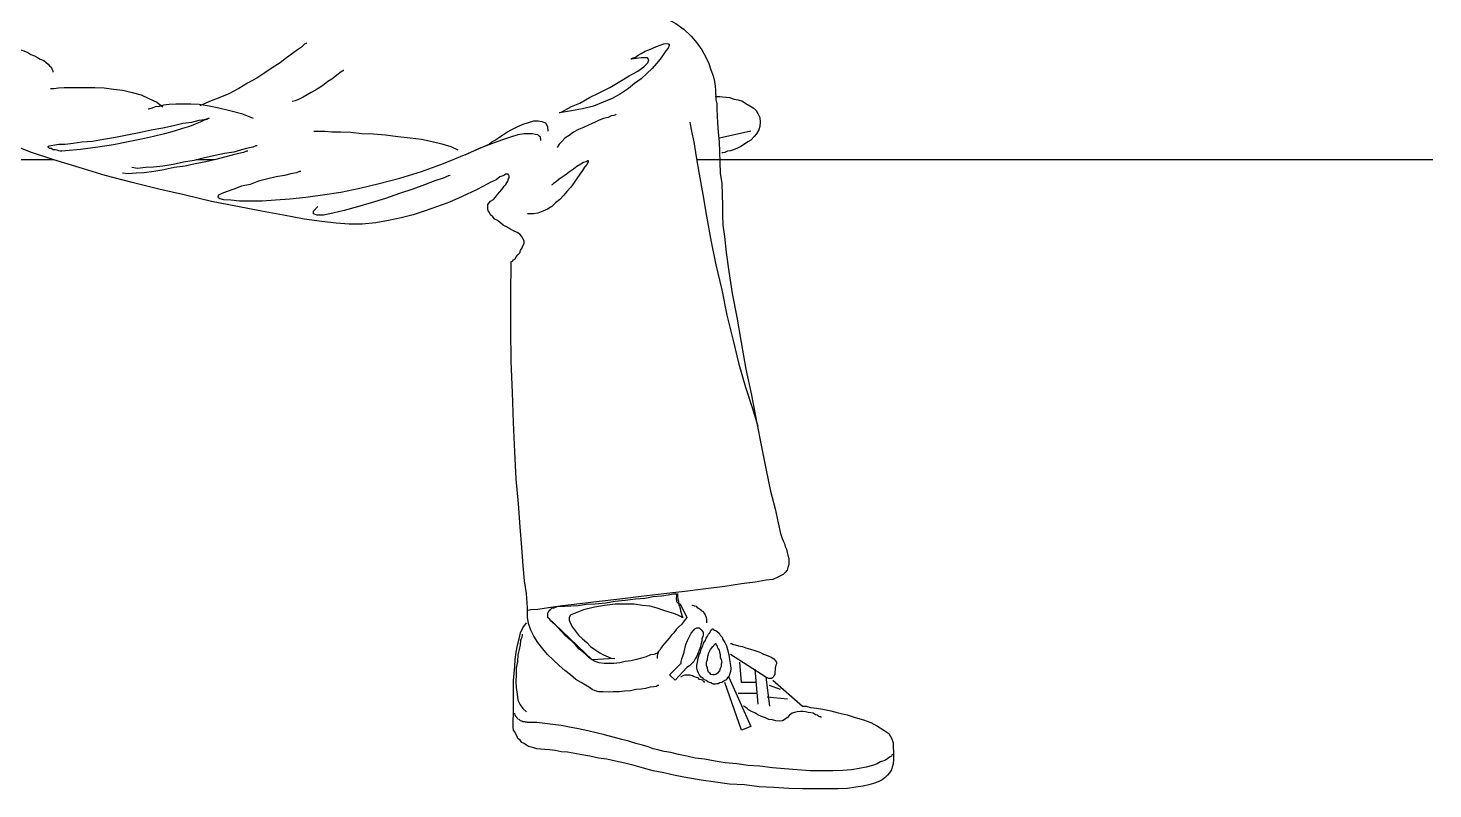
# Model space of a CAD drawing. Extents: x -114 to 77, y -124 to 12.
# Drawn here: x -34.1 to 77.5, y -124.4 to -64 of the extents above; entities that cross this region are included whole.
import ezdxf

# ---------------------------------------------------------------- set-up
doc = ezdxf.new("R2010")
doc.units = 0
doc.layers.get('0').update_dxf_attribs({"linetype": 'CONTINUOUS'})
doc.layers.add('7', color=7, linetype='CONTINUOUS')

msp = doc.modelspace()

# ---------------------------------------------------------------- linework, layer by layer
for points in [[(-32.08, -74.44), (-113.75, -74.44)], [(-19.33, -74.44), (-20.76, -74.44)], [(77.49, -74.44), (18.99, -74.44)]]:
    msp.add_lwpolyline(points)
at = {"layer": '7', "linetype": 'CONTINUOUS'}
for points in [[(15.69, -62.79), (16.56, -63.18), (17.34, -63.6), (18, -64.09), (18.56, -64.61), (19.02, -65.14), (19.41, -65.7), (19.72, -66.27), (19.97, -66.79), (20.14, -67.28), (20.32, -67.77), (20.42, -68.2), (20.46, -68.58), (20.49, -68.9), (20.49, -69.18), (20.53, -69.28), (20.49, -69.39)], [(-35.22, -65.39), (-35.01, -65.53), (-34.69, -65.7), (-34.45, -65.77), (-34.13, -65.91), (-33.89, -66.05), (-33.6, -66.16), (-33.36, -66.3), (-33.15, -66.44), (-32.87, -66.55), (-32.69, -66.69), (-32.52, -66.83), (-32.41, -66.97), (-32.27, -67.07), (-32.24, -67.21), (-32.16, -67.35), (-32.16, -67.46)], [(-11.98, -65.14), (-12.02, -65.18), (-12.15, -65.25), (-12.4, -65.49), (-12.72, -65.7), (-13.1, -65.98), (-13.59, -66.34), (-14.09, -66.72), (-14.72, -67.11), (-15.31, -67.53), (-15.95, -67.95), (-16.68, -68.34), (-17.38, -68.76), (-18.16, -69.18), (-18.89, -69.49), (-19.7, -69.81), (-20.47, -70.13)], [(13.79, -66.44), (13.82, -66.37), (13.97, -66.34), (14.14, -66.27), (14.35, -66.12), (14.6, -65.98), (14.91, -65.81), (15.19, -65.7), (15.51, -65.56), (15.82, -65.42), (16.11, -65.32), (16.39, -65.21), (16.56, -65.18), (16.74, -65.21), (16.81, -65.25), (16.81, -65.35), (16.74, -65.56), (16.56, -65.77), (16.35, -66.09), (16.11, -66.44), (15.82, -66.79), (15.47, -67.18), (15.05, -67.56), (14.6, -67.99), (14.07, -68.37), (13.58, -68.76), (12.95, -69.18), (12.28, -69.56), (11.58, -69.85), (10.81, -70.16), (9.93, -70.37), (9.05, -70.55), (8.1, -70.69), (8.24, -70.65), (8.52, -70.48), (9.05, -70.2), (9.72, -69.92), (10.49, -69.49), (11.26, -69.11), (12.1, -68.69), (12.91, -68.2), (13.65, -67.77), (14.32, -67.39), (14.81, -67.04), (15.12, -66.72), (15.19, -66.48), (15.09, -66.34), (14.6, -66.34), (13.79, -66.44)], [(-9.07, -67.28), (-9.07, -67.35), (-9.17, -67.39), (-9.35, -67.53), (-9.49, -67.63), (-9.73, -67.81), (-9.98, -68.02), (-10.29, -68.2), (-10.58, -68.44), (-10.93, -68.69), (-11.28, -68.9), (-11.63, -69.07), (-11.94, -69.28), (-12.26, -69.46), (-12.58, -69.6), (-12.89, -69.74), (-13.14, -69.81)], [(-32.34, -68.76), (-32.27, -68.76), (-32.06, -68.76), (-31.71, -68.72), (-31.25, -68.69), (-30.76, -68.69), (-30.13, -68.69), (-29.5, -68.69), (-28.8, -68.69), (-28.06, -68.72), (-27.32, -68.83), (-26.58, -68.9), (-25.85, -69.07), (-25.14, -69.28), (-24.51, -69.56), (-23.88, -69.85), (-23.42, -70.23)], [(-24.58, -70.37), (-24.55, -70.37), (-24.41, -70.34), (-24.23, -70.3), (-23.99, -70.2), (-23.67, -70.16), (-23.32, -70.06), (-22.9, -70.02), (-22.37, -69.99), (-21.81, -69.99), (-21.18, -69.99), (-20.51, -70.02), (-19.74, -70.13), (-18.96, -70.3), (-18.09, -70.51), (-17.17, -70.76), (-16.23, -71.11)], [(20.49, -69.39), (20.6, -69.39), (20.67, -69.39), (20.85, -69.39), (21.06, -69.43), (21.34, -69.46), (21.62, -69.49), (21.97, -69.6), (22.29, -69.67), (22.64, -69.78), (22.92, -69.95), (23.23, -70.13), (23.48, -70.3), (23.73, -70.51), (23.86, -70.76), (24.01, -71.08), (24.04, -71.43)], [(20.49, -69.39), (20.53, -69.43), (20.53, -69.64), (20.6, -69.99), (20.6, -70.41), (20.64, -70.93), (20.67, -71.53), (20.7, -72.23), (20.78, -73.01), (20.81, -73.81), (20.85, -74.62), (20.88, -75.5), (20.99, -76.31), (21.02, -77.18), (21.06, -78.06), (21.06, -78.83), (21.09, -79.61)], [(-19.74, -71.11), (-19.77, -71.15), (-19.91, -71.22), (-20.12, -71.29), (-20.44, -71.43), (-20.83, -71.6), (-21.28, -71.78), (-21.84, -71.95), (-22.51, -72.16), (-23.28, -72.37), (-24.16, -72.59), (-25.11, -72.8), (-26.16, -73.01), (-27.32, -73.25), (-28.58, -73.43), (-29.95, -73.6), (-31.43, -73.74), (-31.5, -73.74), (-31.57, -73.74), (-31.67, -73.71), (-31.81, -73.67), (-31.95, -73.64), (-32.13, -73.64), (-32.27, -73.53), (-32.41, -73.53), (-32.48, -73.46), (-32.52, -73.43), (-32.52, -73.36), (-32.45, -73.32), (-32.27, -73.29), (-31.99, -73.25), (-31.67, -73.18), (-31.18, -73.18), (-30.52, -73.11), (-29.85, -73.01), (-29.01, -72.94), (-28.13, -72.8), (-27.18, -72.62), (-26.23, -72.44), (-25.28, -72.27), (-24.34, -72.06), (-23.42, -71.88), (-22.55, -71.71), (-21.81, -71.53), (-21.11, -71.43), (-20.51, -71.29), (-20.09, -71.22), (-19.81, -71.15), (-19.74, -71.11)], [(2.52, -73.18), (2.55, -73.15), (2.73, -73.01), (2.94, -72.9), (3.26, -72.69), (3.61, -72.44), (3.92, -72.23), (4.38, -71.99), (4.8, -71.78), (5.22, -71.6), (5.64, -71.46), (6.07, -71.32), (6.42, -71.32), (6.7, -71.39), (6.98, -71.5), (7.15, -71.78), (7.19, -72.16)], [(12.6, -70.79), (12.56, -70.86), (12.42, -70.9), (12.21, -70.93), (11.96, -71.08), (11.61, -71.15), (11.26, -71.29), (10.88, -71.46), (10.45, -71.64), (10, -71.85), (9.61, -72.02), (9.22, -72.23), (8.87, -72.51), (8.52, -72.72), (8.28, -72.97), (8.07, -73.18), (7.93, -73.46)], [(18.46, -71.43), (18.49, -71.6), (18.6, -72.16), (18.77, -73.01), (18.95, -74.2), (19.2, -75.57), (19.48, -77.18), (19.79, -78.9), (20.14, -80.8), (20.53, -82.77), (20.99, -84.77), (21.41, -86.77), (21.9, -88.77), (22.36, -90.67), (22.88, -92.49), (23.41, -94.11), (23.86, -95.58)], [(24.04, -71.43), (24.01, -71.78), (23.94, -72.06), (23.76, -72.37), (23.58, -72.59), (23.3, -72.87), (23.06, -73.01), (22.81, -73.18), (22.5, -73.36), (22.25, -73.5), (21.93, -73.64), (21.69, -73.71), (21.44, -73.74), (21.23, -73.85), (21.09, -73.88), (21.02, -73.88), (20.99, -73.88)], [(-9.63, -79.47), (-10.79, -79.32), (-12.19, -79.15), (-13.81, -78.83), (-15.56, -78.52), (-17.49, -78.13), (-19.53, -77.75), (-21.6, -77.25), (-23.74, -76.76), (-25.85, -76.24), (-27.99, -75.67), (-30.06, -75.04), (-32.06, -74.44), (-33.92, -73.81), (-35.57, -73.15), (-37.12, -72.51), (-38.41, -71.85)], [(-11.42, -72.16), (-11.28, -72.16), (-11.03, -72.16), (-10.54, -72.16), (-9.98, -72.2), (-9.28, -72.2), (-8.47, -72.23), (-7.59, -72.34), (-6.68, -72.37), (-5.73, -72.44), (-4.75, -72.59), (-3.76, -72.69), (-2.85, -72.8), (-2.01, -72.97), (-1.24, -73.15), (-0.54, -73.36), (0.03, -73.64)], [(6.63, -72.9), (6.63, -72.87), (6.63, -72.8), (6.59, -72.72), (6.59, -72.62), (6.49, -72.55), (6.38, -72.44), (6.21, -72.41), (5.96, -72.37), (5.68, -72.37), (5.29, -72.37), (4.8, -72.44), (4.21, -72.62), (3.5, -72.87), (2.7, -73.15), (1.71, -73.53), (0.59, -74.06)], [(23.3, -72.16), (20.81, -72.72)], [(-15.91, -73.32), (-16.01, -73.32), (-16.26, -73.43), (-16.65, -73.5), (-17.17, -73.64), (-17.77, -73.81), (-18.51, -73.92), (-19.25, -74.09), (-20.09, -74.27), (-20.93, -74.48), (-21.77, -74.62), (-22.58, -74.8), (-23.42, -74.94), (-24.16, -75.01), (-24.79, -75.04), (-25.42, -75.11), (-25.88, -75.04)], [(-18.58, -77.57), (-18.02, -77.6), (-17.32, -77.68), (-16.47, -77.68), (-15.52, -77.68), (-14.47, -77.6), (-13.31, -77.53), (-12.05, -77.39), (-10.72, -77.22), (-9.28, -77.01), (-7.77, -76.69), (-6.22, -76.31), (-4.57, -75.88), (-2.85, -75.36), (-1.1, -74.73), (0.69, -73.99), (2.52, -73.18)], [(-16.65, -73.74), (-16.75, -73.74), (-17, -73.85), (-17.38, -73.92), (-17.91, -74.06), (-18.51, -74.23), (-19.21, -74.41), (-19.98, -74.59), (-20.83, -74.76), (-21.63, -74.94), (-22.51, -75.04), (-23.32, -75.22), (-24.13, -75.36), (-24.9, -75.46), (-25.53, -75.5), (-26.16, -75.53), (-26.62, -75.5)], [(7.5, -76.41), (7.54, -76.38), (7.68, -76.27), (7.86, -76.13), (8.07, -75.95), (8.31, -75.78), (8.63, -75.57), (8.91, -75.36), (9.22, -75.15), (9.47, -74.94), (9.79, -74.76), (10, -74.62), (10.21, -74.55), (10.35, -74.48), (10.38, -74.48), (10.38, -74.62), (10.28, -74.8)], [(-12.44, -75.36), (-12.54, -75.36), (-12.79, -75.46), (-13.24, -75.53), (-13.74, -75.67), (-14.4, -75.78), (-15.07, -75.95), (-15.8, -76.13), (-16.47, -76.38), (-17.17, -76.52), (-17.77, -76.76), (-18.3, -76.94), (-18.72, -77.11), (-19, -77.25), (-19.04, -77.39), (-18.89, -77.5), (-18.58, -77.57)], [(-0.57, -75.67), (-0.71, -75.71), (-1.13, -75.88), (-1.8, -76.1), (-2.61, -76.41), (-3.55, -76.76), (-4.61, -77.11), (-5.73, -77.5), (-6.85, -77.85), (-7.94, -78.17), (-8.99, -78.45), (-9.91, -78.66), (-10.65, -78.83), (-11.14, -78.83), (-11.45, -78.73), (-11.45, -78.52), (-11.1, -78.13)], [(3.36, -75.78), (3.08, -76.03), (2.59, -76.24), (2.06, -76.52), (1.47, -76.83), (0.76, -77.15), (0.03, -77.5), (-0.78, -77.85), (-1.66, -78.17), (-2.57, -78.48), (-3.52, -78.8), (-4.47, -79.04), (-5.48, -79.25), (-6.5, -79.43), (-7.56, -79.54), (-8.61, -79.54), (-9.63, -79.47)], [(2.62, -77.71), (2.87, -77.57), (3.01, -77.39), (3.19, -77.18), (3.36, -76.97), (3.54, -76.76), (3.71, -76.52), (3.85, -76.38), (3.99, -76.13), (4.06, -75.95), (4.1, -75.85), (4.1, -75.71), (4.06, -75.64), (4.03, -75.57), (3.85, -75.57), (3.68, -75.67), (3.36, -75.78)], [(10.28, -74.8), (10.1, -75.01), (9.93, -75.29), (9.72, -75.57), (9.47, -75.92), (9.26, -76.24), (9.01, -76.59), (8.7, -76.94), (8.45, -77.25), (8.14, -77.57), (7.79, -77.85), (7.5, -78.13), (7.15, -78.34), (6.77, -78.52), (6.38, -78.66), (6.03, -78.73), (5.57, -78.73)], [(4.73, -80.2), (4.45, -80.06), (4.17, -79.92), (3.89, -79.75), (3.64, -79.61), (3.43, -79.43), (3.19, -79.25), (2.98, -79.15), (2.8, -78.97), (2.62, -78.8), (2.55, -78.62), (2.45, -78.48), (2.41, -78.31), (2.41, -78.13), (2.41, -77.99), (2.52, -77.85), (2.62, -77.71)], [(4.27, -82.56), (4.27, -82.52), (4.38, -82.48), (4.45, -82.38), (4.56, -82.31), (4.66, -82.13), (4.8, -81.99), (4.94, -81.82), (5.01, -81.64), (5.15, -81.43), (5.19, -81.26), (5.29, -81.08), (5.29, -80.87), (5.19, -80.69), (5.12, -80.52), (4.94, -80.34), (4.73, -80.2)], [(21.09, -79.61), (21.2, -80.52), (21.34, -81.78), (21.55, -83.29), (21.83, -85.05), (22.18, -86.94), (22.53, -88.95), (22.92, -91.05), (23.37, -93.12), (23.76, -95.23), (24.15, -97.23), (24.53, -99.09), (24.88, -100.74), (25.23, -102.15), (25.48, -103.27), (25.66, -104.11), (25.8, -104.5)], [(5.57, -110.22), (5.57, -110.04), (5.54, -109.62), (5.47, -108.88), (5.33, -107.87), (5.22, -106.67), (5.12, -105.23), (4.98, -103.59), (4.84, -101.76), (4.66, -99.76), (4.56, -97.62), (4.45, -95.3), (4.38, -92.91), (4.27, -90.45), (4.24, -87.86), (4.24, -85.19), (4.27, -82.56)], [(25.8, -104.5), (25.87, -104.71), (25.97, -104.92), (26.04, -105.16), (26.15, -105.37), (26.18, -105.62), (26.25, -105.83), (26.32, -106.11), (26.32, -106.32), (26.32, -106.57), (26.25, -106.81), (26.18, -107.03), (26.04, -107.2), (25.87, -107.38), (25.66, -107.48), (25.41, -107.62), (25.06, -107.76)], [(25.06, -107.76), (24.53, -107.83), (23.65, -107.97), (22.57, -108.11), (21.23, -108.32), (19.72, -108.5), (18.07, -108.71), (16.39, -108.92), (14.6, -109.13), (12.91, -109.34), (11.26, -109.52), (9.72, -109.69), (8.35, -109.87), (7.22, -110.01), (6.38, -110.15), (5.82, -110.19), (5.57, -110.22)], [(17.9, -110.78), (17.86, -110.78), (17.72, -110.71), (17.51, -110.61), (17.19, -110.47), (16.81, -110.36), (16.39, -110.22), (15.86, -110.04), (15.3, -109.9), (14.7, -109.83), (14.03, -109.73), (13.3, -109.73), (12.53, -109.73), (11.68, -109.83), (10.88, -109.97), (10, -110.19), (9.09, -110.54), (8.98, -110.61), (8.87, -110.78), (8.87, -110.99), (8.98, -111.27), (9.15, -111.55), (9.37, -111.87), (9.61, -112.19), (9.93, -112.47), (10.28, -112.78), (10.56, -113.1), (10.91, -113.34), (11.3, -113.59), (11.61, -113.76), (11.96, -113.91), (12.21, -114.01), (12.49, -114.05), (10.7, -114.15), (7.19, -110.78), (7.19, -110.78), (7.19, -110.78), (7.19, -110.71), (7.19, -110.64), (7.19, -110.61), (7.19, -110.54), (7.19, -110.43), (7.22, -110.36), (7.26, -110.25), (7.33, -110.22), (7.4, -110.15), (7.5, -110.04), (7.68, -110.01), (7.79, -109.97), (8, -109.9), (8.24, -109.9), (8.52, -109.9), (9.01, -109.87), (9.58, -109.83), (10.21, -109.73), (10.95, -109.69), (11.75, -109.62), (12.53, -109.48), (13.33, -109.41), (14.14, -109.31), (14.88, -109.24), (15.54, -109.13), (16.21, -109.06), (16.74, -108.99), (17.13, -108.92), (17.37, -108.92), (17.48, -108.92), (17.48, -108.92), (17.48, -108.92), (17.48, -108.99), (17.48, -109.06), (17.48, -109.13), (17.51, -109.27), (17.51, -109.34), (17.55, -109.48), (17.55, -109.62), (17.58, -109.8), (17.65, -109.9), (17.69, -110.08), (17.72, -110.25), (17.76, -110.43), (17.83, -110.61), (17.9, -110.78)], [(17.48, -108.92), (17.48, -108.92), (17.41, -108.96), (17.41, -108.99), (17.41, -109.1), (17.41, -109.13), (17.37, -109.24), (17.37, -109.31), (17.37, -109.34), (17.41, -109.45), (17.41, -109.52), (17.48, -109.59), (17.48, -109.62), (17.55, -109.66), (17.58, -109.69), (17.69, -109.69)], [(10.7, -116.5), (10.49, -116.36), (10.17, -116.15), (9.82, -115.94), (9.4, -115.7), (8.98, -115.35), (8.52, -114.99), (8.07, -114.61), (7.61, -114.15), (7.15, -113.73), (6.77, -113.27), (6.38, -112.78), (6.07, -112.26), (5.82, -111.8), (5.64, -111.27), (5.57, -110.75), (5.57, -110.22)], [(17.69, -109.69), (18.21, -110.78)], [(18.63, -109.8), (18.63, -109.8), (18.67, -109.8), (18.77, -109.83), (18.81, -109.87), (18.95, -109.9), (19.02, -109.97), (19.16, -110.04), (19.3, -110.15), (19.37, -110.22), (19.51, -110.32), (19.58, -110.43), (19.69, -110.57), (19.72, -110.71), (19.79, -110.89), (19.79, -111.06), (19.79, -111.2)], [(4.42, -118.86), (4.45, -118.58), (4.45, -118.26), (4.45, -117.84), (4.45, -117.42), (4.45, -116.89), (4.45, -116.36), (4.45, -115.8), (4.49, -115.24), (4.56, -114.68), (4.59, -114.12), (4.66, -113.55), (4.77, -112.99), (4.91, -112.47), (5.01, -112.01), (5.19, -111.62), (5.47, -111.2)], [(10.7, -114.15), (10.49, -114.01), (10.21, -113.76), (9.96, -113.52), (9.65, -113.27), (9.4, -112.99), (9.09, -112.68), (8.8, -112.43), (8.52, -112.19), (8.24, -111.87), (8, -111.62), (7.79, -111.38), (7.58, -111.2), (7.4, -111.06), (7.33, -110.92), (7.22, -110.82), (7.19, -110.78)], [(18.21, -110.78), (18, -111.06), (17.83, -111.31), (17.58, -111.52), (17.37, -111.73), (17.19, -112.01), (16.98, -112.22), (16.81, -112.43), (16.63, -112.64), (16.46, -112.82), (16.28, -113.03), (16.18, -113.2), (16.07, -113.38), (15.93, -113.55), (15.9, -113.73), (15.86, -113.87), (15.86, -114.05)], [(5.15, -112.12), (5.15, -112.19), (5.12, -112.36), (5.01, -112.61), (4.98, -112.96), (4.91, -113.34), (4.8, -113.76), (4.77, -114.29), (4.66, -114.82), (4.66, -115.35), (4.63, -115.87), (4.66, -116.36), (4.73, -116.89), (4.8, -117.35), (4.98, -117.73), (5.19, -118.01), (5.47, -118.29)], [(17.72, -114.47), (17.76, -114.43), (17.76, -114.29), (17.83, -114.08), (17.9, -113.87), (18, -113.55), (18.07, -113.27), (18.14, -112.92), (18.28, -112.61), (18.42, -112.29), (18.56, -112.04), (18.74, -111.83), (18.85, -111.69), (19.02, -111.62), (19.2, -111.62), (19.34, -111.73), (19.51, -111.94)], [(19.51, -111.94), (19.51, -112.01), (19.51, -112.04), (19.51, -112.19), (19.48, -112.29), (19.41, -112.47), (19.41, -112.68), (19.34, -112.92), (19.3, -113.13), (19.2, -113.38), (19.13, -113.59), (19.02, -113.87), (18.88, -114.08), (18.77, -114.29), (18.6, -114.47), (18.42, -114.64), (18.21, -114.75)], [(19.06, -114.33), (19.13, -114.05), (19.2, -113.76), (19.3, -113.52), (19.37, -113.31), (19.48, -113.03), (19.55, -112.82), (19.69, -112.64), (19.76, -112.43), (19.86, -112.26), (19.93, -112.12), (20.04, -112.01), (20.11, -111.87), (20.14, -111.8), (20.21, -111.73), (20.25, -111.69), (20.25, -111.69)], [(20.25, -111.69), (20.25, -111.69), (20.28, -111.69), (20.35, -111.73), (20.42, -111.8), (20.53, -111.83), (20.64, -111.91), (20.78, -112.04), (20.88, -112.19), (21.02, -112.36), (21.09, -112.54), (21.23, -112.78), (21.37, -113.03), (21.44, -113.34), (21.55, -113.73), (21.62, -114.12), (21.69, -114.61)], [(16, -113.59), (15.93, -113.59), (15.82, -113.66), (15.61, -113.73), (15.33, -113.76), (14.98, -113.91), (14.63, -114.01), (14.21, -114.12), (13.79, -114.22), (13.33, -114.29), (12.91, -114.4), (12.42, -114.43), (12.03, -114.43), (11.65, -114.43), (11.26, -114.4), (10.95, -114.29), (10.7, -114.15)], [(20.67, -115.2), (20.53, -115.31), (20.42, -115.35), (20.28, -115.35), (20.14, -115.31), (20.07, -115.24), (19.93, -115.13), (19.9, -114.96), (19.86, -114.78), (19.79, -114.61), (19.79, -114.33), (19.86, -114.12), (19.9, -113.87), (19.97, -113.59), (20.11, -113.34), (20.28, -113.1), (20.49, -112.85)], [(20.49, -112.85), (20.53, -112.85), (20.53, -112.92), (20.6, -112.99), (20.64, -113.13), (20.7, -113.27), (20.78, -113.38), (20.81, -113.55), (20.88, -113.73), (20.88, -113.94), (20.95, -114.12), (20.99, -114.33), (20.95, -114.5), (20.95, -114.68), (20.88, -114.85), (20.81, -115.03), (20.67, -115.2)], [(21.69, -112.85), (21.76, -112.85), (21.9, -112.92), (22.07, -112.96), (22.32, -113.03), (22.64, -113.1), (22.92, -113.2), (23.27, -113.31), (23.62, -113.41), (24.01, -113.55), (24.32, -113.7), (24.67, -113.84), (24.92, -113.94), (25.13, -114.08), (25.27, -114.22), (25.34, -114.33), (25.34, -114.47)], [(24.5, -115.52), (21.69, -113.73)], [(18.21, -114.75), (17.3, -115.77), (16.84, -115.35), (17.72, -114.47)], [(20.35, -116.08), (20.35, -116.08), (20.32, -116.05), (20.25, -116.05), (20.14, -115.98), (20.04, -115.94), (19.9, -115.91), (19.76, -115.8), (19.62, -115.73), (19.51, -115.63), (19.37, -115.52), (19.23, -115.38), (19.16, -115.2), (19.06, -115.03), (19.02, -114.82), (19.02, -114.57), (19.06, -114.33)], [(21.69, -114.61), (21.72, -114.85), (21.69, -115.07), (21.62, -115.31), (21.55, -115.49), (21.44, -115.59), (21.34, -115.73), (21.23, -115.8), (21.09, -115.91), (20.99, -115.94), (20.85, -115.98), (20.7, -116.05), (20.6, -116.05), (20.49, -116.08), (20.46, -116.08), (20.42, -116.08), (20.35, -116.08)], [(23.76, -115.94), (22.57, -115.94), (22.43, -114.33)], [(23.62, -114.89), (23.86, -117.66)], [(25.34, -114.47), (25.3, -114.57), (25.27, -114.68), (25.23, -114.82), (25.23, -114.96), (25.2, -115.07), (25.2, -115.2), (25.2, -115.31), (25.13, -115.42), (25.09, -115.52), (25.06, -115.56), (25.02, -115.59), (24.95, -115.63), (24.88, -115.63), (24.74, -115.63), (24.6, -115.59), (24.5, -115.52)], [(19.62, -115.94), (19.62, -115.91), (19.58, -115.91), (19.55, -115.87), (19.48, -115.77), (19.37, -115.73), (19.23, -115.7), (19.13, -115.59), (18.98, -115.56), (18.81, -115.49), (18.67, -115.42), (18.49, -115.38), (18.32, -115.38), (18.21, -115.38), (18.04, -115.38), (17.9, -115.42), (17.72, -115.52)], [(21.55, -115.52), (23.3, -119.45), (22.57, -119.73), (21.23, -115.94)], [(24.5, -115.52), (24.78, -117.84)], [(25.06, -115.77), (27.41, -117.84)], [(16, -116.19), (15.93, -116.19), (15.82, -116.26), (15.61, -116.29), (15.3, -116.33), (14.95, -116.43), (14.6, -116.47), (14.18, -116.5), (13.75, -116.61), (13.26, -116.64), (12.84, -116.68), (12.38, -116.68), (11.96, -116.71), (11.58, -116.68), (11.23, -116.68), (10.95, -116.61), (10.7, -116.5)], [(23.76, -116.82), (22.29, -116.82)], [(24.6, -117.1), (26.22, -117.24)], [(25.66, -116.5), (24.78, -116.19)], [(26.22, -118.72), (26.04, -118.86), (25.83, -119), (25.58, -119.03), (25.3, -119), (25.02, -118.93), (24.74, -118.89), (24.46, -118.75), (24.15, -118.64), (23.86, -118.51), (23.62, -118.36), (23.37, -118.26), (23.13, -118.12), (22.99, -117.98), (22.85, -117.91), (22.74, -117.84), (22.71, -117.84)], [(28.89, -118.72), (28.89, -118.68), (28.78, -118.68), (28.71, -118.64), (28.57, -118.54), (28.43, -118.51), (28.25, -118.4), (28.08, -118.36), (27.87, -118.33), (27.66, -118.29), (27.45, -118.26), (27.24, -118.26), (26.99, -118.29), (26.78, -118.33), (26.6, -118.4), (26.39, -118.54), (26.22, -118.72)], [(27.41, -117.84), (27.48, -117.84), (27.69, -117.84), (28.04, -117.94), (28.53, -117.98), (29.03, -118.08), (29.66, -118.19), (30.25, -118.36), (30.96, -118.51), (31.59, -118.72), (32.26, -118.93), (32.85, -119.14), (33.38, -119.42), (33.87, -119.73), (34.26, -120.01), (34.47, -120.37), (34.61, -120.75)], [(6.31, -121.21), (6.07, -121.14), (5.86, -121.1), (5.64, -121.03), (5.47, -120.93), (5.29, -120.79), (5.12, -120.72), (4.98, -120.54), (4.8, -120.4), (4.73, -120.23), (4.63, -120.05), (4.56, -119.87), (4.45, -119.73), (4.42, -119.49), (4.42, -119.28), (4.42, -119.07), (4.42, -118.86)], [(5.75, -119.14), (5.71, -119.14), (5.71, -119.14), (5.64, -119.14), (5.57, -119.14), (5.5, -119.1), (5.4, -119.1), (5.33, -119.07), (5.19, -119.07), (5.12, -119.03), (5.01, -119), (4.91, -118.89), (4.8, -118.86), (4.73, -118.75), (4.66, -118.64), (4.59, -118.54), (4.56, -118.4)], [(15.54, -121.21), (15.16, -121.07), (14.7, -120.93), (14.18, -120.79), (13.61, -120.61), (13.05, -120.47), (12.38, -120.3), (11.68, -120.12), (11.02, -119.95), (10.35, -119.8), (9.61, -119.63), (8.91, -119.49), (8.24, -119.38), (7.58, -119.28), (6.94, -119.21), (6.31, -119.14), (5.75, -119.14)], [(15.54, -122.96), (14.77, -122.75), (14.03, -122.54), (13.3, -122.37), (12.56, -122.19), (11.86, -122.05), (11.19, -121.95), (10.52, -121.8), (9.89, -121.7), (9.33, -121.59), (8.73, -121.49), (8.24, -121.45), (7.75, -121.35), (7.33, -121.31), (6.94, -121.28), (6.59, -121.24), (6.31, -121.21)], [(28.01, -122.96), (26.99, -122.89), (25.97, -122.82), (25.02, -122.72), (24.01, -122.61), (23.09, -122.54), (22.18, -122.4), (21.27, -122.33), (20.46, -122.19), (19.62, -122.05), (18.88, -121.95), (18.21, -121.8), (17.55, -121.67), (16.95, -121.52), (16.42, -121.42), (15.93, -121.31), (15.54, -121.21)], [(34.61, -121.63), (34.61, -121.67), (34.5, -121.7), (34.47, -121.8), (34.33, -121.88), (34.15, -122.02), (33.94, -122.16), (33.62, -122.26), (33.34, -122.4), (32.96, -122.54), (32.47, -122.68), (31.9, -122.79), (31.31, -122.89), (30.61, -122.93), (29.83, -122.96), (28.96, -122.96), (28.01, -122.96)], [(34.61, -120.75), (34.61, -121.1), (34.64, -121.49), (34.64, -121.8), (34.64, -122.09), (34.61, -122.4), (34.54, -122.68), (34.47, -122.89), (34.33, -123.14), (34.15, -123.31), (33.98, -123.49), (33.73, -123.67), (33.41, -123.84), (33.06, -123.98), (32.68, -124.09), (32.22, -124.19), (31.66, -124.26)], [(31.66, -124.26), (30.99, -124.37), (30.25, -124.4), (29.38, -124.4), (28.43, -124.4), (27.41, -124.4), (26.32, -124.37), (25.13, -124.3), (23.97, -124.23), (22.81, -124.09), (21.62, -124.02), (20.49, -123.88), (19.37, -123.7), (18.28, -123.52), (17.3, -123.35), (16.39, -123.14), (15.54, -122.96)]]:
    msp.add_lwpolyline(points, dxfattribs=at)

doc.saveas('drawing.dxf')
